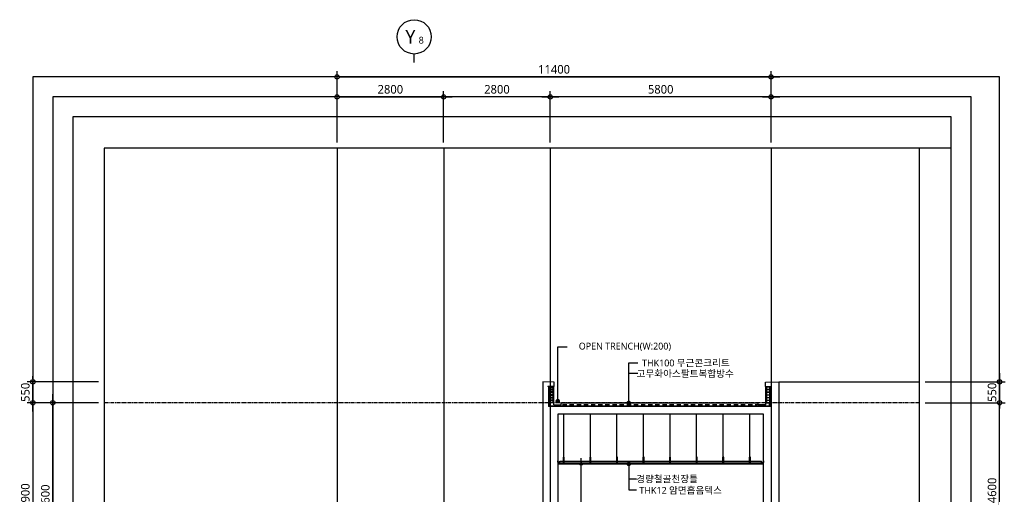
# Model space of a CAD drawing. Header units: millimetres. Extents: x -65167 to 413267, y -17142 to 66587.
# Drawn here: x 298607 to 324492, y 45362 to 57871 of the extents above; entities that cross this region are included whole.
import ezdxf
from ezdxf.enums import TextEntityAlignment as Align

# ---------------------------------------------------------------- set-up
doc = ezdxf.new("R2010")
doc.units = ezdxf.units.MM
doc.header["$LTSCALE"] = 75
doc.header["$MEASUREMENT"] = 0
doc.header["$PDSIZE"] = -10
for name, pattern in [('CENTER', [2, 1.25, -0.25, 0.25, -0.25]), ('HID', [2.5, 1.5, -1]), ('HIDDEN', [2, 1, -1])]:
    doc.linetypes.add(name, pattern=pattern)
doc.layers.get('0').update_dxf_attribs({"linetype": 'CONTINUOUS'})
doc.layers.get('Defpoints').update_dxf_attribs({"color": 171, "linetype": 'CONTINUOUS'})
doc.layers.add('A-XXXX-HATC', color=8, linetype='CONTINUOUS', lineweight=18)
for name, color, linetype in [('CEN(ST)', 1, 'CENTER'), ('CON', 2, 'CONTINUOUS'), ('ELE6', 8, 'CONTINUOUS'), ('FIN', 8, 'CONTINUOUS'), ('FIN-2', 9, 'CONTINUOUS'), ('NDIM', 7, 'CONTINUOUS'), ('SYM(AXIS)', 7, 'CONTINUOUS'), ('TEXT(AXIS)', 2, 'CONTINUOUS'), ('TEXT(MIN)', 7, 'CONTINUOUS'), ('WAL', 3, 'CONTINUOUS'), ('wire-meshes', 1, 'CONTINUOUS'), ('방수', 8, 'HIDDEN')]:
    doc.layers.add(name, color=color, linetype=linetype)
doc.styles.add('CGS', font='cgse', dxfattribs={"bigfont": 'cgs'})
doc.styles.add('나눔바른고딕', font='NanumBarunGothic.ttf')
doc.dimstyles.new('NDIM 1200', dxfattribs={"dimscale": 75, "dimtxt": 3, "dimasz": 1, "dimexe": 2, "dimexo": 2, "dimgap": 1, "dimtad": 1, "dimdec": 0, "dimdsep": 46, "dimtxsty": 'CGS', "dimblk": 'DOT0', "dimcen": 1, "dimdle": 8, "dimclrd": 256, "dimclre": 256, "dimclrt": 256, "dimadec": 0, "dimazin": 0, "dimtfac": 1, "dimtdec": 0, "dimtix": 1, "dimtmove": 2, "dimatfit": 3, "dimldrblk": 'DOT0', "dimfxl": 1, "dimtolj": 1, "dimtzin": 0, "dimlwd": -1, "dimlwe": -1, "dimarcsym": 0})
pattern_1 = [(45, (-34889250.306, 1091775.003), (-8.838834765, 8.838834765), []), (135, (-34889250.306, 1091775.003), (-8.838834765, -8.838834765), [])]

# ---------------------------------------------------------------- blocks, each defined once
blk = doc.blocks.new('DOT0')
blk.add_line((-3, 0), (3, 0))
at = {"color": 6}
blk.add_circle((0, 0), 0.75, dxfattribs=at)
blk = doc.blocks.new('*D1087')
at = {"layer": 'Defpoints', "color": 0, "ltscale": 0.4, "transparency": 16777216}
for p in [(322242, 47816), (324342, 47816), (322242, 43216)]:
    blk.add_point(p, dxfattribs=at)
at = {"layer": 'NDIM', "ltscale": 0.4, "transparency": 16777216}
for p, q in [((322392, 47816), (324492, 47816)), ((324342, 43291), (324342, 47741)), ((322392, 43216), (324492, 43216))]:
    blk.add_line(p, q, dxfattribs=at)
at = {"layer": 'NDIM', "ltscale": 0.4, "transparency": 16777216, "xscale": 75, "yscale": 75, "zscale": 75}
for p, rotation in [((324342, 47816), 90), ((324342, 43216), 270)]:
    blk.add_blockref('DOT0', p, dxfattribs=dict(at, rotation=rotation))
at = {"layer": 'NDIM', "ltscale": 0.4, "transparency": 16777216, "insert": (324145, 45516), "char_height": 225, "attachment_point": 5, "rotation": 90, "style": '나눔바른고딕'}
blk.add_mtext('\\A1;4600', dxfattribs=at)
blk = doc.blocks.new('*D1091')
at = {"layer": 'Defpoints', "color": 0, "ltscale": 0.4, "transparency": 16777216}
for p in [(300827, 47816), (298952, 42916), (300827, 42916)]:
    blk.add_point(p, dxfattribs=at)
at = {"layer": 'NDIM', "ltscale": 0.4, "transparency": 16777216}
for p, q in [((300677, 47816), (298802, 47816)), ((298952, 47741), (298952, 42991)), ((300677, 42916), (298802, 42916))]:
    blk.add_line(p, q, dxfattribs=at)
at = {"layer": 'NDIM', "ltscale": 0.4, "transparency": 16777216, "xscale": 75, "yscale": 75, "zscale": 75}
for p, rotation in [((298952, 47816), 90), ((298952, 42916), 270)]:
    blk.add_blockref('DOT0', p, dxfattribs=dict(at, rotation=rotation))
at = {"layer": 'NDIM', "ltscale": 0.4, "transparency": 16777216, "insert": (298755, 45366), "char_height": 225, "attachment_point": 5, "rotation": 90, "style": '나눔바른고딕'}
blk.add_mtext('\\A1;4900', dxfattribs=at)
blk = doc.blocks.new('*D1092')
at = {"layer": 'Defpoints', "color": 0, "ltscale": 0.4, "transparency": 16777216}
for p in [(309742, 55846), (309742, 54496), (312542, 54496)]:
    blk.add_point(p, dxfattribs=at)
at = {"layer": 'NDIM', "ltscale": 0.4, "transparency": 16777216}
for p, q in [((309742, 54646), (309742, 55996)), ((312542, 54646), (312542, 55996)), ((312467, 55846), (309817, 55846))]:
    blk.add_line(p, q, dxfattribs=at)
at = {"layer": 'NDIM', "ltscale": 0.4, "transparency": 16777216, "xscale": 75, "yscale": 75, "zscale": 75, "rotation": 180}
blk.add_blockref('DOT0', (309742, 55846), dxfattribs=at)
at = {"layer": 'NDIM', "ltscale": 0.4, "transparency": 16777216, "xscale": 75, "yscale": 75, "zscale": 75}
blk.add_blockref('DOT0', (312542, 55846), dxfattribs=at)
at = {"layer": 'NDIM', "ltscale": 0.4, "transparency": 16777216, "insert": (311142, 56043), "char_height": 225, "attachment_point": 5, "style": '나눔바른고딕'}
blk.add_mtext('\\A1;2800', dxfattribs=at)
blk = doc.blocks.new('*D1093')
at = {"layer": 'Defpoints', "color": 0, "ltscale": 0.4, "transparency": 16777216}
for p in [(312542, 55846), (312542, 54496), (318342, 54496)]:
    blk.add_point(p, dxfattribs=at)
at = {"layer": 'NDIM', "ltscale": 0.4, "transparency": 16777216}
for p, q in [((312542, 54646), (312542, 55996)), ((318342, 54646), (318342, 55996)), ((318267, 55846), (312617, 55846))]:
    blk.add_line(p, q, dxfattribs=at)
at = {"layer": 'NDIM', "ltscale": 0.4, "transparency": 16777216, "xscale": 75, "yscale": 75, "zscale": 75, "rotation": 180}
blk.add_blockref('DOT0', (312542, 55846), dxfattribs=at)
at = {"layer": 'NDIM', "ltscale": 0.4, "transparency": 16777216, "xscale": 75, "yscale": 75, "zscale": 75}
blk.add_blockref('DOT0', (318342, 55846), dxfattribs=at)
at = {"layer": 'NDIM', "ltscale": 0.4, "transparency": 16777216, "insert": (315442, 56043), "char_height": 225, "attachment_point": 5, "style": '나눔바른고딕'}
blk.add_mtext('\\A1;5800', dxfattribs=at)
blk = doc.blocks.new('*D1094')
at = {"layer": 'Defpoints', "color": 0, "ltscale": 0.4, "transparency": 16777216}
for p in [(309742, 55846), (306942, 54496), (309742, 54496)]:
    blk.add_point(p, dxfattribs=at)
at = {"layer": 'NDIM', "ltscale": 0.4, "transparency": 16777216}
for p, q in [((306942, 54646), (306942, 55996)), ((309742, 54646), (309742, 55996)), ((307017, 55846), (309667, 55846))]:
    blk.add_line(p, q, dxfattribs=at)
at = {"layer": 'NDIM', "ltscale": 0.4, "transparency": 16777216, "xscale": 75, "yscale": 75, "zscale": 75, "rotation": 180}
blk.add_blockref('DOT0', (306942, 55846), dxfattribs=at)
at = {"layer": 'NDIM', "ltscale": 0.4, "transparency": 16777216, "xscale": 75, "yscale": 75, "zscale": 75}
blk.add_blockref('DOT0', (309742, 55846), dxfattribs=at)
at = {"layer": 'NDIM', "ltscale": 0.4, "transparency": 16777216, "insert": (308342, 56043), "char_height": 225, "attachment_point": 5, "style": '나눔바른고딕'}
blk.add_mtext('\\A1;2800', dxfattribs=at)
blk = doc.blocks.new('A$C2F20087E')
at = {"layer": 'SYM(AXIS)'}
blk.add_line((600, 0), (600, 300), dxfattribs=at)
blk.add_circle((600, 900), 600, dxfattribs=at)
blk = doc.blocks.new('*D1196')
at = {"layer": 'Defpoints', "color": 0, "ltscale": 0.4, "transparency": 16777216}
for p in [(318342, 56371), (306942, 54496), (318342, 54496)]:
    blk.add_point(p, dxfattribs=at)
at = {"layer": 'NDIM', "ltscale": 0.4, "transparency": 16777216}
for p, q in [((306942, 54646), (306942, 56521)), ((318342, 54646), (318342, 56521)), ((307017, 56371), (318267, 56371))]:
    blk.add_line(p, q, dxfattribs=at)
at = {"layer": 'NDIM', "ltscale": 0.4, "transparency": 16777216, "xscale": 75, "yscale": 75, "zscale": 75, "rotation": 180}
blk.add_blockref('DOT0', (306942, 56371), dxfattribs=at)
at = {"layer": 'NDIM', "ltscale": 0.4, "transparency": 16777216, "xscale": 75, "yscale": 75, "zscale": 75}
blk.add_blockref('DOT0', (318342, 56371), dxfattribs=at)
at = {"layer": 'NDIM', "ltscale": 0.4, "transparency": 16777216, "insert": (312642, 56568), "char_height": 225, "attachment_point": 5, "style": '나눔바른고딕'}
blk.add_mtext('\\A1;11400', dxfattribs=at)
blk = doc.blocks.new('*D1296')
at = {"layer": 'Defpoints', "color": 0, "ltscale": 0.4, "transparency": 16777216}
for p in [(322242, 48366), (322242, 47816), (324342, 47816)]:
    blk.add_point(p, dxfattribs=at)
at = {"layer": 'NDIM', "ltscale": 0.4, "transparency": 16777216}
for p, q in [((324342, 48441), (324342, 48516)), ((322392, 48366), (324492, 48366)), ((324342, 48366), (324342, 47816)), ((322392, 47816), (324492, 47816)), ((324342, 47741), (324342, 47666))]:
    blk.add_line(p, q, dxfattribs=at)
at = {"layer": 'NDIM', "ltscale": 0.4, "transparency": 16777216, "xscale": 75, "yscale": 75, "zscale": 75}
for p, rotation in [((324342, 48366), 270), ((324342, 47816), 90)]:
    blk.add_blockref('DOT0', p, dxfattribs=dict(at, rotation=rotation))
at = {"layer": 'NDIM', "ltscale": 0.4, "transparency": 16777216, "insert": (324145, 48091), "char_height": 225, "attachment_point": 5, "rotation": 90, "style": '나눔바른고딕'}
blk.add_mtext('\\A1;550', dxfattribs=at)
blk = doc.blocks.new('*D1297')
at = {"layer": 'Defpoints', "color": 0, "ltscale": 0.4, "transparency": 16777216}
for p in [(298952, 48366), (300827, 48366), (300827, 47816)]:
    blk.add_point(p, dxfattribs=at)
at = {"layer": 'NDIM', "ltscale": 0.4, "transparency": 16777216}
for p, q in [((298952, 48441), (298952, 48516)), ((300677, 48366), (298802, 48366)), ((298952, 47816), (298952, 48366)), ((300677, 47816), (298802, 47816)), ((298952, 47741), (298952, 47666))]:
    blk.add_line(p, q, dxfattribs=at)
at = {"layer": 'NDIM', "ltscale": 0.4, "transparency": 16777216, "xscale": 75, "yscale": 75, "zscale": 75}
for p, rotation in [((298952, 48366), 270), ((298952, 47816), 90)]:
    blk.add_blockref('DOT0', p, dxfattribs=dict(at, rotation=rotation))
at = {"layer": 'NDIM', "ltscale": 0.4, "transparency": 16777216, "insert": (298755, 48091), "char_height": 225, "attachment_point": 5, "rotation": 90, "style": '나눔바른고딕'}
blk.add_mtext('\\A1;550', dxfattribs=at)
blk = doc.blocks.new('*D1302')
at = {"layer": 'Defpoints', "color": 0, "ltscale": 0.4, "transparency": 16777216}
for p in [(312929, 46216), (313354, 46216), (312929, 43216)]:
    blk.add_point(p, dxfattribs=at)
at = {"layer": 'NDIM', "ltscale": 0.4, "transparency": 16777216}
for p, q in [((313029, 46216), (313454, 46216)), ((313354, 43266), (313354, 46166)), ((313029, 43216), (313454, 43216))]:
    blk.add_line(p, q, dxfattribs=at)
at = {"layer": 'NDIM', "ltscale": 0.4, "transparency": 16777216, "xscale": 50, "yscale": 50, "zscale": 50}
for p, rotation in [((313354, 46216), 90), ((313354, 43216), 270)]:
    blk.add_blockref('DOT0', p, dxfattribs=dict(at, rotation=rotation))
at = {"layer": 'NDIM', "ltscale": 0.4, "transparency": 16777216, "insert": (313222, 44716), "char_height": 150, "attachment_point": 5, "rotation": 90, "style": '나눔바른고딕'}
blk.add_mtext('\\A1;CH:3000', dxfattribs=at)
blk = doc.blocks.new('*D1501')
at = {"layer": 'Defpoints', "color": 0, "ltscale": 0.4, "transparency": 16777216}
for p in [(299477, 47816), (300827, 47816), (300827, 43216)]:
    blk.add_point(p, dxfattribs=at)
at = {"layer": 'NDIM', "ltscale": 0.4, "transparency": 16777216}
for p, q in [((300677, 47816), (299327, 47816)), ((299477, 43291), (299477, 47741)), ((300677, 43216), (299327, 43216))]:
    blk.add_line(p, q, dxfattribs=at)
at = {"layer": 'NDIM', "ltscale": 0.4, "transparency": 16777216, "xscale": 75, "yscale": 75, "zscale": 75}
for p, rotation in [((299477, 47816), 90), ((299477, 43216), 270)]:
    blk.add_blockref('DOT0', p, dxfattribs=dict(at, rotation=rotation))
at = {"layer": 'NDIM', "ltscale": 0.4, "transparency": 16777216, "insert": (299280, 45336), "char_height": 225, "attachment_point": 5, "rotation": 90, "style": '나눔바른고딕'}
blk.add_mtext('\\A1;4600', dxfattribs=at)

msp = doc.modelspace()

# ---------------------------------------------------------------- hatches: boundary and pattern name
at = {"layer": 'A-XXXX-HATC', "ltscale": 0.1}
h = msp.add_hatch(dxfattribs=at)
h.set_pattern_fill('ANSI37', color=256, scale=100)
h.set_pattern_definition(pattern_1)
edge = h.paths.add_edge_path()
edge.add_line((312532.4, 47816.1), (312532.4, 47736.1))
edge.add_line((312532.4, 47736.1), (312531.2, 47736.1))
edge.add_line((312531.2, 47736.1), (312512.4, 47754.9))
edge.add_line((312512.4, 47754.9), (312512.4, 47816.2))
edge.add_line((312512.4, 47816.2), (312532.4, 47816))
h = msp.add_hatch(dxfattribs=at)
h.set_pattern_fill('ANSI37', color=256, scale=100)
h.set_pattern_definition(pattern_1)
edge = h.paths.add_edge_path()
edge.add_line((318302.4, 47816.1), (318302.4, 47736.1))
edge.add_line((318302.4, 47736.1), (318303.6, 47736.1))
edge.add_line((318303.6, 47736.1), (318322.4, 47754.9))
edge.add_line((318322.4, 47754.9), (318322.4, 47816.2))
edge.add_line((318322.4, 47816.2), (318302.4, 47816))

# ---------------------------------------------------------------- linework, layer by layer
at = {"layer": 'CEN(ST)', "ltscale": 0.1}
msp.add_line((306942.4, 54495.8), (306942.4, 9316.1), dxfattribs=at)
at = {"layer": 'CEN(ST)', "ltscale": 10000}
for p, q in [((309742.4, 54495.8), (309742.4, 9316.1)), ((312542.4, 54495.8), (312542.4, 9316.1)), ((318342.4, 54495.8), (318342.4, 9316.1))]:
    msp.add_line(p, q, dxfattribs=at)
at = {"layer": 'CEN(ST)'}
msp.add_line((322242.4, 47816.1), (300827.3, 47816.1), dxfattribs=at)
at = {"layer": 'CON', "ltscale": 10000}
for p, q in [((312342.4, 48366.1), (312342.4, 43366.1)), ((312642.4, 48356.1), (312342.4, 48366.1)), ((312642.4, 48246.1), (312477.4, 48246.1)), ((312492.4, 48237.4), (312492.4, 47716.1)), ((318192.4, 48356.1), (318542.4, 48366.1)), ((318192.4, 48246.1), (318357.4, 48246.1)), ((318342.4, 48237.4), (318342.4, 47716.1)), ((318342.4, 47716.1), (318342.4, 48216.1)), ((318542.4, 48366.1), (318542.4, 43699.4)), ((318342.4, 47716.1), (312492.4, 47716.1)), ((312742.4, 47516.1), (312742.4, 43146.1)), ((318142.4, 47516.1), (312742.4, 47516.1)), ((318142.4, 43699.4), (318142.4, 47516.1))]:
    msp.add_line(p, q, dxfattribs=at)
at = {"layer": 'CON', "ltscale": 5}
for p, q in [((312492.4, 48237.4), (312477.4, 48246.1)), ((312642.4, 48246.1), (312642.4, 48356.1)), ((318192.4, 48246.1), (318192.4, 48356.1)), ((318342.4, 48237.4), (318357.4, 48246.1))]:
    msp.add_line(p, q, dxfattribs=at)
at = {"layer": 'Defpoints', "ltscale": 1000}
for points in [[(298952.3, 9316.1), (324342.4, 9316.1), (324342.4, 56370.8), (298952.3, 56370.8)], [(299477.3, 9916.1), (323592.4, 9916.1), (323592.4, 55845.8), (299477.3, 55845.8)], [(300002.3, 9916.1), (323067.4, 9916.1), (323067.4, 55320.8), (300002.3, 55320.8)]]:
    msp.add_lwpolyline(points, close=True, dxfattribs=at)
msp.add_lwpolyline([(323067.4, 54495.8), (300827.3, 54495.8), (300827.3, 9916.1), (322242.4, 9916.1), (322242.4, 54495.8)], dxfattribs=at)
at = {"layer": 'ELE6', "ltscale": 10000}
msp.add_line((318548.7, 48366.1), (322242.4, 48366.1), dxfattribs=at)
at = {"layer": 'FIN', "ltscale": 5}
for p, q in [((312632.4, 47766.1), (312632.4, 48246.1)), ((318202.4, 47766.1), (318202.4, 48246.1)), ((312632.4, 47816.1), (312512.4, 47816.1)), ((312632.4, 47766.1), (312832.4, 47766.1)), ((312832.4, 47766.1), (312832.4, 47816.1)), ((312832.4, 47816.1), (317987.2, 47816.1)), ((318002.4, 47766.1), (318002.4, 47816.1)), ((318202.4, 47766.1), (318002.4, 47766.1)), ((318202.4, 47816.1), (318322.4, 47816.1))]:
    msp.add_line(p, q, dxfattribs=at)
at = {"layer": 'FIN', "ltscale": 1000}
msp.add_line((312742.4, 46216.1), (318142.4, 46216.1), dxfattribs=at)
at = {"layer": 'FIN-2'}
for p, q in [((312497.4, 48237.9), (312477.4, 48246.1)), ((312896.2, 46392.1), (312896.2, 47516.1)), ((313594.2, 46392.1), (313594.2, 47516.1)), ((314292.2, 46392.1), (314292.2, 47516.1)), ((314990.2, 46392.1), (314990.2, 47516.1)), ((315688.2, 46392.1), (315688.2, 47516.1)), ((316386.2, 46392.1), (316386.2, 47516.1)), ((317084.2, 46392.1), (317084.2, 47516.1)), ((317782.2, 46392.1), (317782.2, 47516.1)), ((312794.4, 46280.1), (318090.4, 46280.1)), ((312794.4, 46242.1), (312794.4, 46280.1)), ((312794.4, 46242.1), (318090.4, 46242.1)), ((312794.4, 46228.1), (318102.4, 46228.1)), ((312794.4, 46216.1), (318102.4, 46216.1)), ((318090.4, 46242.1), (318090.4, 46280.1))]:
    msp.add_line(p, q, dxfattribs=at)
at = {"layer": 'FIN-2', "ltscale": 0.1}
for p, q in [((312512.4, 48246.1), (312512.4, 47754.9)), ((318322.4, 48246.1), (318322.4, 47754.9)), ((312492.4, 47746.6), (312523, 47716.1)), ((312512.4, 47754.9), (312531.2, 47736.1)), ((312531.2, 47736.1), (318303.6, 47736.1)), ((312532.4, 47736.1), (312532.4, 47816.1)), ((318302.4, 47736.1), (318302.4, 47816.1)), ((318322.4, 47754.9), (318303.6, 47736.1)), ((318342.4, 47746.6), (318311.9, 47716.1))]:
    msp.add_line(p, q, dxfattribs=at)
at = {"layer": 'FIN-2'}
for points in [[(312911.2, 46392.1), (312881.2, 46392.1), (312881.2, 46242.1), (312911.2, 46242.1)], [(313609.2, 46392.1), (313579.2, 46392.1), (313579.2, 46242.1), (313609.2, 46242.1)], [(314307.2, 46392.1), (314277.2, 46392.1), (314277.2, 46242.1), (314307.2, 46242.1)], [(315005.2, 46392.1), (314975.2, 46392.1), (314975.2, 46242.1), (315005.2, 46242.1)], [(315703.2, 46392.1), (315673.2, 46392.1), (315673.2, 46242.1), (315703.2, 46242.1)], [(316401.2, 46392.1), (316371.2, 46392.1), (316371.2, 46242.1), (316401.2, 46242.1)], [(317099.2, 46392.1), (317069.2, 46392.1), (317069.2, 46242.1), (317099.2, 46242.1)], [(317797.2, 46392.1), (317767.2, 46392.1), (317767.2, 46242.1), (317797.2, 46242.1)]]:
    msp.add_lwpolyline(points, close=True, dxfattribs=at)
for points in [[(312800.4, 46214.1), (312800.4, 46216.1), (312782.4, 46216.1), (312782.4, 46254.1), (312744.4, 46254.1), (312744.4, 46294.1), (312742.4, 46294.1), (312742.4, 46252.1), (312780.4, 46252.1), (312780.4, 46214.1), (312800.4, 46214.1)], [(318084.4, 46214.1), (318084.4, 46216.1), (318102.4, 46216.1), (318102.4, 46254.1), (318140.4, 46254.1), (318140.4, 46294.1), (318142.4, 46294.1), (318142.4, 46252.1), (318104.4, 46252.1), (318104.4, 46214.1), (318084.4, 46214.1)]]:
    msp.add_lwpolyline(points, dxfattribs=at)
at = {"layer": 'TEXT(MIN)', "ltscale": 10000}
for p, q in [((314837.9, 48581.1), (314603.5, 48581.1)), ((314803.5, 45815.4), (314603.5, 45815.4))]:
    msp.add_line(p, q, dxfattribs=at)
at = {"layer": 'WAL'}
for points in [[(312522.4, 48228.1), (312612.4, 48228.1), (312612.4, 48171.1), (312522.4, 48171.1)], [(312522.4, 48157.1), (312612.4, 48157.1), (312612.4, 48100.1), (312522.4, 48100.1)], [(318312.4, 48228.1), (318222.4, 48228.1), (318222.4, 48171.1), (318312.4, 48171.1)], [(318312.4, 48157.1), (318222.4, 48157.1), (318222.4, 48100.1), (318312.4, 48100.1)], [(312522.4, 48086.1), (312612.4, 48086.1), (312612.4, 48029.1), (312522.4, 48029.1)], [(312522.4, 48015.1), (312612.4, 48015.1), (312612.4, 47958.1), (312522.4, 47958.1)], [(312522.4, 47944.1), (312612.4, 47944.1), (312612.4, 47887.1), (312522.4, 47887.1)], [(318312.4, 48086.1), (318222.4, 48086.1), (318222.4, 48029.1), (318312.4, 48029.1)], [(318312.4, 48015.1), (318222.4, 48015.1), (318222.4, 47958.1), (318312.4, 47958.1)], [(318312.4, 47944.1), (318222.4, 47944.1), (318222.4, 47887.1), (318312.4, 47887.1)], [(312522.4, 47873.1), (312612.4, 47873.1), (312612.4, 47816.1), (312522.4, 47816.1)], [(318312.4, 47873.1), (318222.4, 47873.1), (318222.4, 47816.1), (318312.4, 47816.1)]]:
    msp.add_lwpolyline(points, close=True, dxfattribs=at)
at = {"layer": 'wire-meshes', "linetype": 'HID'}
msp.add_line((312862.4, 47771.1), (317984.4, 47771.1), dxfattribs=at)
at = {"layer": '방수', "linetype": 'HID', "ltscale": 0.05}
for p, q in [((312502.4, 48235.9), (312477.4, 48246.1)), ((312502.4, 48235.9), (312502.4, 47750.8)), ((318332.4, 48235.9), (318357.4, 48246.1)), ((318332.4, 48235.9), (318332.4, 47750.8))]:
    msp.add_line(p, q, dxfattribs=at)
at = {"layer": '방수', "ltscale": 0.1}
for p, q in [((312527.1, 47726.1), (312502.4, 47750.8)), ((312527.1, 47726.1), (318307.8, 47726.1)), ((318307.8, 47726.1), (318332.4, 47750.8))]:
    msp.add_line(p, q, dxfattribs=at)

# ---------------------------------------------------------------- block references
at = {"xscale": 0.75, "yscale": 0.75, "zscale": 0.75}
msp.add_blockref('A$C2F20087E', (308517.4, 56745.8), dxfattribs=at)

# ---------------------------------------------------------------- texts
at = {"layer": 'TEXT(AXIS)', "style": '나눔바른고딕'}
for s, height, p in [('Y', 360, (308868.7, 57423.8)), ('8', 180, (309153.1, 57333.8))]:
    msp.add_text(s, height=height, dxfattribs=at).set_placement(p, align=Align.MIDDLE)
at = {"layer": 'TEXT(MIN)', "style": '나눔바른고딕'}
for s, p in [('OPEN TRENCH(W:200)', (315714.9, 49303.3)), ('THK100 무근콘크리트', (317255.5, 48861.1)), ('고무화아스팔트복합방수', (317361.2, 48581.1)), ('경량철골천장틀', (316421.2, 45815.4)), ('THK12 암면흡음텍스', (317051.4, 45517.2))]:
    msp.add_text(s, height=180, dxfattribs=at).set_placement(p, align=Align.MIDDLE_RIGHT)

# ---------------------------------------------------------------- dimensions: what is measured, and where the dimension line sits
at = {"layer": 'NDIM', "ltscale": 0.4}
for base, p2, picture, middle in [((318342.4, 56370.8), (318342.4, 54495.8), '*D1196', (312642.4, 56568)), ((309742.4, 55845.8), (309742.4, 54495.8), '*D1094', (308342.4, 56043))]:
    dim = msp.add_linear_dim(base=base, p1=(306942.4, 54495.8), p2=p2, dimstyle='NDIM 1200', override={"dimtxsty": '나눔바른고딕'}, dxfattribs=at)
    dim.commit()
    dim.dimension.update_dxf_attribs({"geometry": picture, "text_midpoint": middle})
for base, p1, p2, angle, picture, middle in [((309742.4, 55845.8), (312542.4, 54495.8), (309742.4, 54495.8), 180, '*D1092', (311142.4, 56043)), ((312542.4, 55845.8), (318342.4, 54495.8), (312542.4, 54495.8), 180, '*D1093', (315442.4, 56043)), ((298952.3, 48366.1), (300827.3, 47816.1), (300827.3, 48366.1), 90, '*D1297', (298755.1, 48091.1)), ((324342.4, 47816.1), (322242.4, 48366.1), (322242.4, 47816.1), 270, '*D1296', (324145.3, 48091.1)), ((298952.3, 42916.1), (300827.3, 47816.1), (300827.3, 42916.1), 270, '*D1091', (298754.9, 45366.1)), ((324342.4, 47816.1), (322242.4, 43216.1), (322242.4, 47816.1), 90, '*D1087', (324145.1, 45516.1))]:
    dim = msp.add_linear_dim(base=base, p1=p1, p2=p2, angle=angle, dimstyle='NDIM 1200', override={"dimtxsty": '나눔바른고딕'}, dxfattribs=at)
    dim.commit()
    dim.dimension.update_dxf_attribs({"geometry": picture, "text_midpoint": middle})
dim = msp.add_linear_dim(base=(299477.3, 47816.1), p1=(300827.3, 43216.1), p2=(300827.3, 47816.1), angle=90, dimstyle='NDIM 1200', override={"dimtxsty": '나눔바른고딕'}, dxfattribs=at)
dim.commit()
dim.dimension.update_dxf_attribs({"geometry": '*D1501', "text_midpoint": (299279.9, 45336.1), "dimtype": 160})
dim = msp.add_linear_dim(base=(313354, 46216.1), p1=(312929, 43216.1), p2=(312929, 46216.1), angle=90, text='CH:<>', dimstyle='NDIM 1200', override={"dimscale": 50, "dimtxsty": '나눔바른고딕'}, dxfattribs=at)
dim.commit()
dim.dimension.update_dxf_attribs({"geometry": '*D1302', "text_midpoint": (313222.4, 44716.1)})

# ---------------------------------------------------------------- leaders
at = {"layer": 'NDIM', "ltscale": 10000}
for points in [[(312738.3, 47859.1), (312738.3, 49281.4), (312984.2, 49281.4)], [(314603.5, 46211.9), (314603.5, 45535.4), (314803.5, 45535.4)]]:
    msp.add_leader(points, dimstyle='NDIM 1200', override={"dimscale": 120, "dimasz": 1, "dimgap": 1, "dimtad": 0, "dimldrblk": 'Dot'}, dxfattribs=at)
at = {"layer": 'TEXT(MIN)'}
msp.add_leader([(314603.5, 47811.1), (314603.5, 48861.1), (314837.9, 48861.1)], dimstyle='NDIM 1200', override={"dimscale": 120, "dimasz": 1, "dimgap": 1, "dimtad": 0, "dimldrblk": 'Dot'}, dxfattribs=at)

doc.saveas('drawing.dxf')
